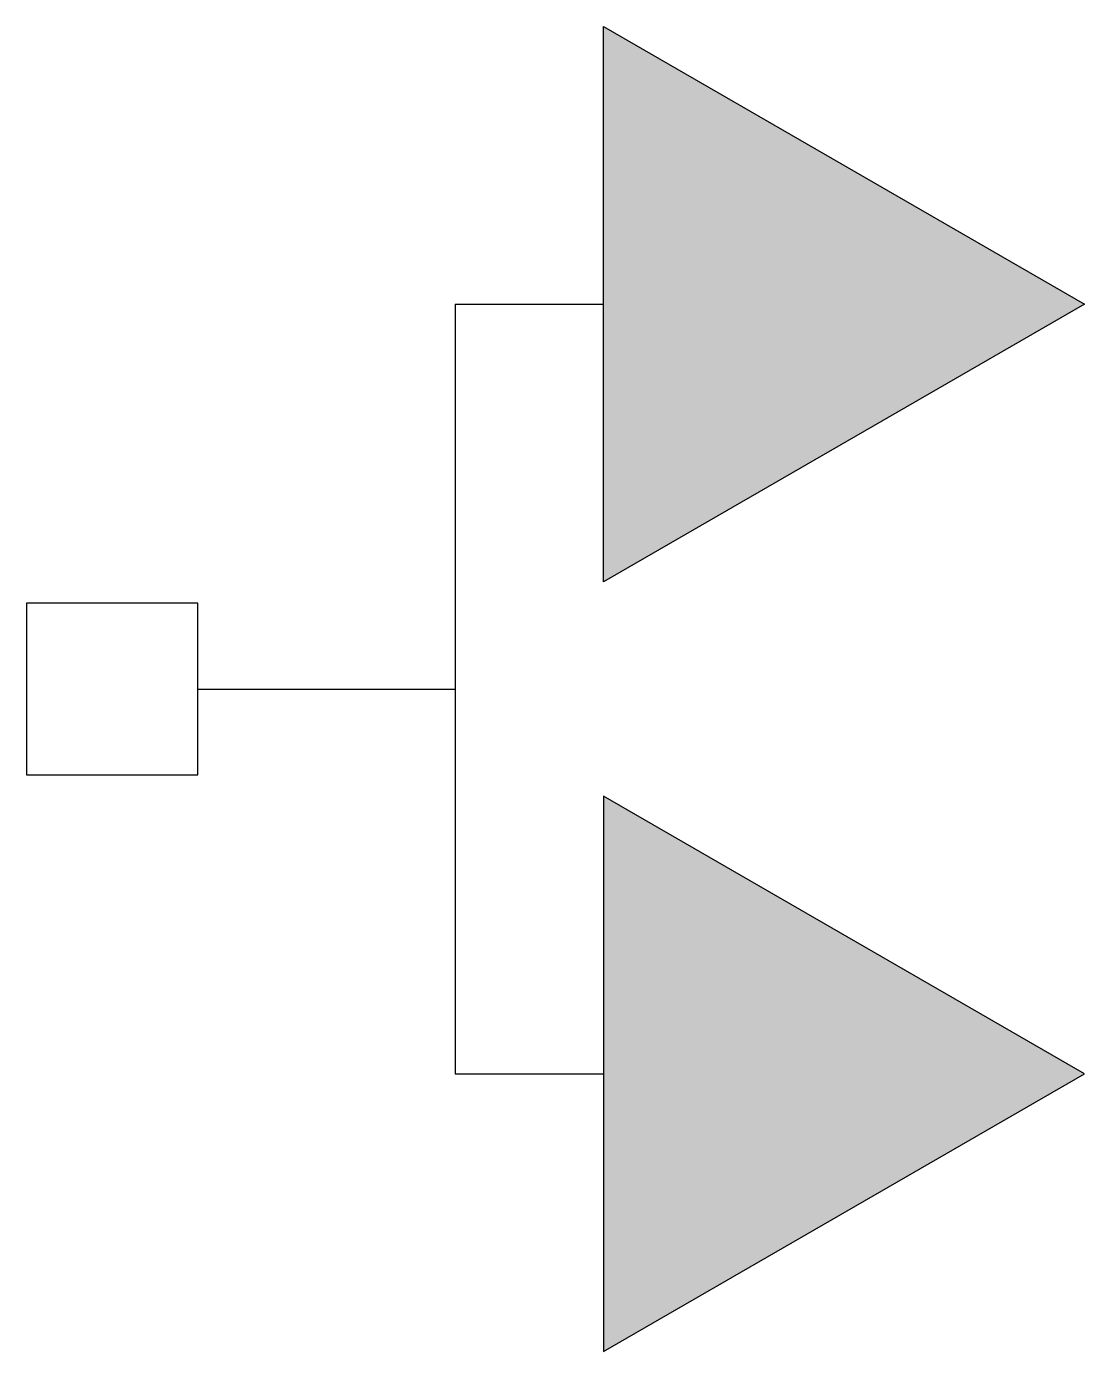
# Model space of a CAD drawing. Header units: millimetres. Extents: x -3105.854 to -3105.36, y 3744.688 to 3745.306.
import ezdxf

# ---------------------------------------------------------------- set-up
doc = ezdxf.new("R2010")
doc.units = ezdxf.units.MM
doc.header["$LTSCALE"] = 10
doc.layers.add('Ele_tomadas', color=2, linetype='Continuous')

msp = doc.modelspace()

# ---------------------------------------------------------------- hatches: boundary and pattern name
at = {"layer": 'Ele_tomadas'}
for points in [[(-3105.36029, 3745.17653), (-3105.58476, 3745.30613), (-3105.58476, 3745.04693)], [(-3105.58476, 3744.94693), (-3105.58476, 3744.68773), (-3105.36029, 3744.81733)]]:
    msp.add_hatch(color=1, dxfattribs=at).paths.add_polyline_path(points)

# ---------------------------------------------------------------- linework, layer by layer
at = {"layer": 'Ele_tomadas', "color": 4}
for p, q in [((-3105.65405, 3745.17653), (-3105.58476, 3745.17653)), ((-3105.65405, 3745.17653), (-3105.65405, 3744.81733)), ((-3105.77405, 3744.99693), (-3105.65405, 3744.99693)), ((-3105.65405, 3744.81733), (-3105.58476, 3744.81733))]:
    msp.add_line(p, q, dxfattribs=at)
at = {"layer": 'Ele_tomadas', "color": 3}
for points in [[(-3105.58476, 3745.30613), (-3105.36029, 3745.17653), (-3105.58476, 3745.04693)], [(-3105.85405, 3744.95693), (-3105.77405, 3744.95693), (-3105.77405, 3745.03693), (-3105.85405, 3745.03693)], [(-3105.58476, 3744.68773), (-3105.36029, 3744.81733), (-3105.58476, 3744.94693)]]:
    msp.add_lwpolyline(points, close=True, dxfattribs=at)

doc.saveas('drawing.dxf')
